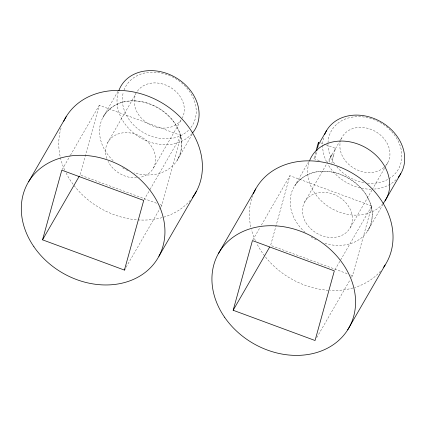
<?xml version="1.0" encoding="UTF-8"?>
<svg xmlns="http://www.w3.org/2000/svg" width="426" height="426" viewBox="0 0 426 426"><rect width="100%" height="100%" fill="white"/><g stroke="black" fill="none" stroke-linecap="round" stroke-linejoin="round"><path stroke-width="0.32" stroke-dasharray="2.13 1.6" d="M332.03 154.611L335.56 148.498M333.153 156.875L333.494 155.218M332.903 158.11L332.269 160.799M160.895 206.929L161.891 205.21L181.172 135.543L99.274 105.286L79.992 174.948L156.928 203.372M351.525 277.358L352.52 275.633L371.797 205.971L289.904 175.714L270.622 245.376L347.557 273.801M335.108 149.382L335.331 148.892M330.597 157.194L331.391 155.708M62.148 169.596L70.104 155.815M70.434 155.24L99.274 105.286M117.981 91.276L102.916 117.406C127.443 76.669 200.188 118.657 177.195 160.272L192.179 134.355M107.666 142.619L136.054 93.448A26.167 21.279 30 0 0 148.488 123.833A26.167 21.279 30 0 0 181.151 119.866M153.504 167.871L181.231 119.844M144.041 199.853L149.68 190.092M150.011 189.517L181.172 135.543M126.091 267.219L160.565 207.505M252.772 240.019L260.068 227.388M261.394 225.093L289.904 175.714M308.696 161.63L294.845 185.624C321.561 148.386 390.711 190.55 367.553 231.121L382.729 204.842M335.459 148.658L340.033 140.745M340.358 140.181L341.993 137.353M304.537 202.238L326.651 163.919M326.982 163.344L331.604 155.341M350.374 227.484L371.919 190.166M372.249 189.591L384.518 168.345M384.848 167.775L387.83 162.604M335.001 269.706L340.305 260.52M340.64 259.945L371.797 205.971M316.715 337.648L350.199 279.653M320.341 142.737L325.251 144.552M325.863 144.776L335.683 148.424M313.824 158.621L319.958 160.884M160.032 204.517L161.891 205.21M350.657 274.946L352.52 275.633M380.551 271.133A75.072 61.04 30 0 1 354.554 287.534M352.84 288.029A75.072 61.04 30 0 1 330.219 290.42M328.308 290.308A75.072 61.04 30 0 1 256.724 243.438M255.376 240.637A75.072 61.04 30 0 1 251.478 229.774M250.776 226.882A75.072 61.04 30 0 1 252.65 195.667M305.133 232.356A42.898 34.884 30 0 1 310.266 173.654A42.898 34.884 30 0 1 371.52 208.037A42.898 34.884 30 0 1 324.671 243.321M316.204 239.907A42.898 34.884 30 0 1 310.921 236.819M382.825 203.798A42.898 34.884 30 0 1 330.997 208.165A42.898 34.884 30 0 1 309.505 160.948M334.591 163.856A38.612 31.391 30 0 1 349.538 117.677A38.612 31.391 30 0 1 400.696 147.577A38.612 31.391 30 0 1 367.579 183.137M363.756 182.594A38.612 31.391 30 0 1 336.588 166.502M396.095 179.687A42.898 34.884 30 0 1 374.555 189.043M371.131 189.192A42.898 34.884 30 0 1 327.871 164.244M326.529 161.715A42.898 34.884 30 0 1 323.552 137.992M317.423 148.855A8.536 0.399 -76.4 0 1 314.713 158.696A8.536 0.399 -76.4 0 1 315.964 151.576M341.157 139.153A26.167 21.279 30 0 1 376.131 131.895A26.167 21.279 30 0 1 385.461 165.98M383.922 167.498A26.167 21.279 30 0 1 353.58 167.993A26.167 21.279 30 0 1 340.544 140.974M332.434 161.273A8.254 2.513 -86.5 0 1 331.306 163.856M329.223 162.024A8.28 2.78 -61.3 0 1 330.762 157.199M331.316 155.66A8.802 1.779 -60.6 0 1 331.987 154.505M334.905 150.245A8.786 0.442 -70.1 0 1 335.219 149.547M333.606 155.437A8.28 0.857 -77.7 0 1 334.974 150.474M333.084 156.757A8.802 0.304 -78.7 0 1 332.892 157.711M190.337 200.231A75.072 61.04 30 0 1 125.521 218.08A75.072 61.04 30 0 1 65.817 172.45M64.752 170.208A75.072 61.04 30 0 1 61.397 127.012M113.172 160.698A42.898 34.884 30 0 1 120.659 102.874A42.898 34.884 30 0 1 180.997 138.136A42.898 34.884 30 0 1 134.041 172.892M127.784 170.538A42.898 34.884 30 0 1 121.319 167.056M191.785 133.844A42.898 34.884 30 0 1 140.372 137.736A42.898 34.884 30 0 1 118.662 91.111M124.041 90.072A38.612 31.391 30 0 1 174.617 78.102A38.612 31.391 30 0 1 190.741 127.768M188.489 130.292A38.612 31.391 30 0 1 143.386 132.566A38.612 31.391 30 0 1 123.348 92.218M137.449 91.143A26.167 21.279 30 0 1 170.464 87.383A26.167 21.279 30 0 1 182.221 118.13M106.835 158.488A26.167 21.279 30 0 1 122.246 132.939A26.167 21.279 30 0 1 154.047 151.246A26.167 21.279 30 0 1 139.717 177.418M136.677 177.796A26.167 21.279 30 0 1 108.05 161.321M305.943 222.793A26.167 21.279 30 0 0 349.304 229.22A26.167 21.279 30 0 0 327.109 192.568A26.167 21.279 30 0 0 305.943 222.793"/><path stroke-width="0.64" d="M42.536 239.833L61.813 170.166L143.711 200.422L124.429 270.089L42.536 239.833L79.332 176.098M233.16 310.261L252.442 240.594L334.341 270.851L315.059 340.518L233.16 310.261L269.626 247.101M28.728 181.545L66.19 116.66M124.429 270.089L125.095 268.939M158.898 256.303L196.359 191.418M218.304 253.784L255.76 188.899M318.909 143.86L326.54 130.638M347.691 329.868L385.152 264.988M385.035 200.843L400.786 173.643M253.337 193.926A75.072 61.04 30 0 1 350.827 172.296A75.072 61.04 30 0 1 383.656 267.214M309.729 160.368A42.898 34.884 30 0 1 366.36 148.024A42.898 34.884 30 0 1 383.224 203.319M324.713 134.414A42.898 34.884 30 0 1 381.345 122.076A42.898 34.884 30 0 1 398.209 177.365M316.108 150.964A8.536 0.399 -76.4 0 1 318.536 142.321A8.536 0.399 -76.4 0 1 317.567 148.232M63.724 121.218A75.072 61.04 30 0 1 162.184 103.017A75.072 61.04 30 0 1 192.291 197.792M118.875 90.52A42.898 34.884 30 0 1 175.405 77.41A42.898 34.884 30 0 1 192.6 132.891M224.545 317.184A75.072 61.04 30 0 0 348.569 328.435A75.072 61.04 30 0 0 278.141 226.046A75.072 61.04 30 0 0 224.545 317.184M33.915 246.755A75.072 61.04 30 0 0 157.94 258.007A75.072 61.04 30 0 0 87.511 155.618A75.072 61.04 30 0 0 33.915 246.755"/></g></svg>
